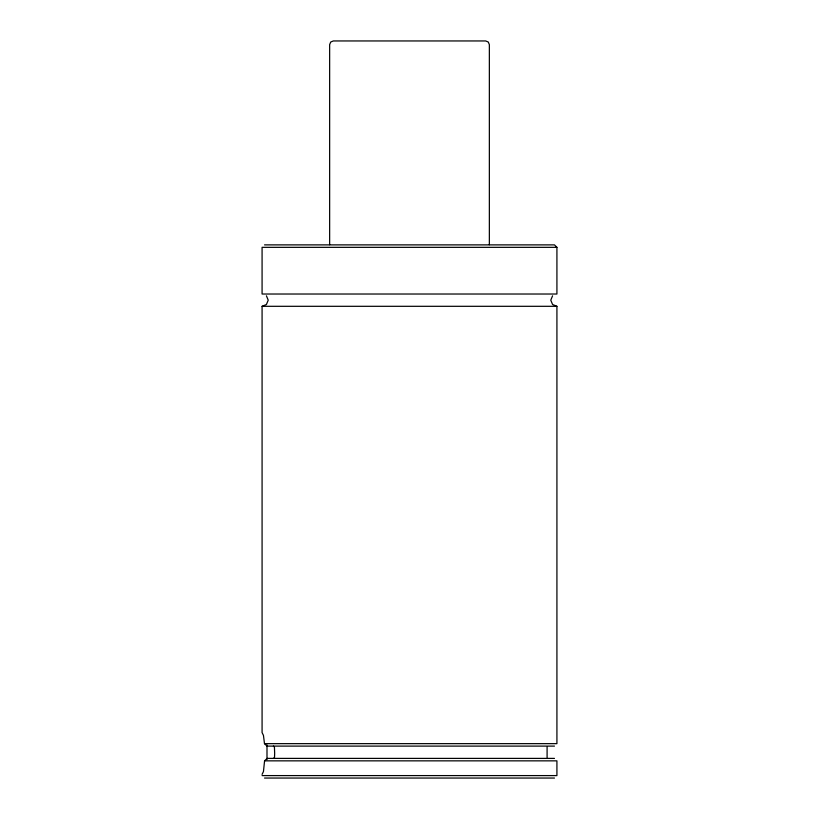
<?xml version="1.0" encoding="UTF-8"?>
<svg xmlns="http://www.w3.org/2000/svg" width="819" height="819" viewBox="0 0 819 819"><rect width="100%" height="100%" fill="white"/><g stroke="black" fill="none" stroke-linecap="round" stroke-linejoin="round"><path stroke-width="1.23" d="M554.463 758.394L267.117 758.394L264.568 760.851L263.452 771.57L262.08 774.364M552.579 295.823L550.777 300.163L552.579 304.504L556.92 306.306L556.92 743.652L264.486 743.652L263.452 735.39L262.08 732.596L262.08 306.306L266.421 304.504L268.222 300.163L266.421 295.823M273.505 758.394L274.519 757.411L274.662 753.48L274.437 747.092L273.413 746.109M264.537 244.881L554.463 244.881L556.92 247.338L556.92 294.021L262.08 294.021L262.08 247.338L556.92 247.338M262.08 306.306L556.92 306.306M554.463 746.109L267.025 746.109L264.486 743.652M264.568 760.851L556.92 760.851L556.92 775.593L262.08 775.593M264.537 778.05L554.463 778.05M547.092 747.092L547.092 757.411M489.352 244.697L489.352 44.636L488.278 42.025L485.667 40.95L333.333 40.95L330.722 42.025L329.647 44.636L329.647 244.697M266.994 744.88L266.994 759.622"/></g></svg>
